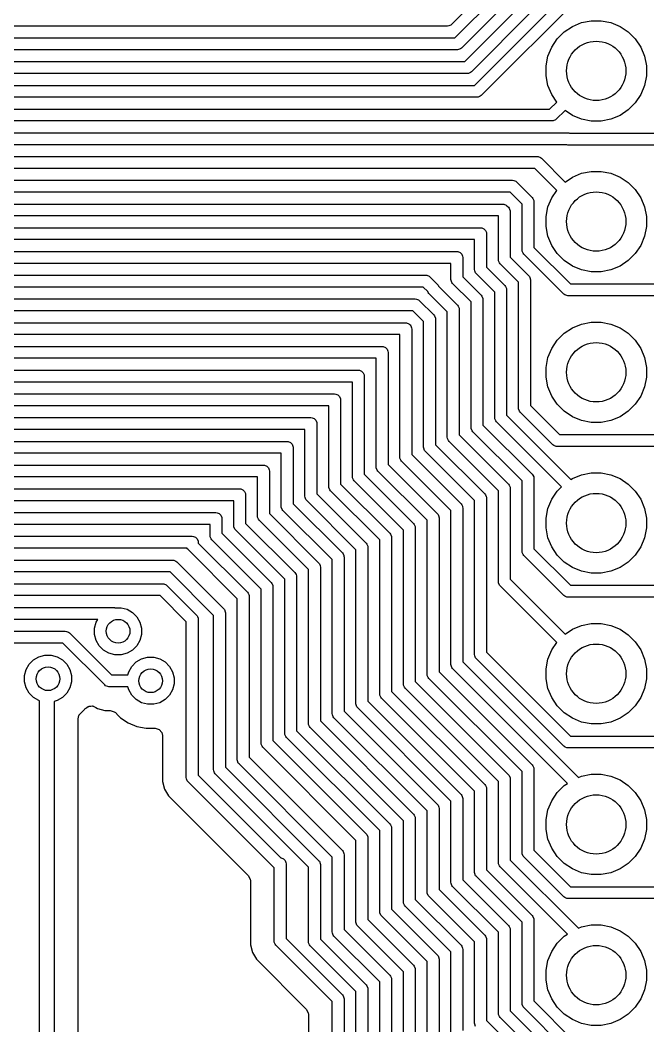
# Model space of a CAD drawing. Extents: x 0.71 to 7.56, y -5.16 to -0.79.
# Drawn here: x 4.252 to 4.669, y -4.026 to -3.358 of the extents above; entities that cross this region are included whole.
import ezdxf

# ---------------------------------------------------------------- set-up
doc = ezdxf.new("R2010")
doc.units = 0
doc.header["$MEASUREMENT"] = 0
doc.layers.add('BLACK', color=7, linetype='CONTINUOUS')

msp = doc.modelspace()

# ---------------------------------------------------------------- linework, layer by layer
at = {"layer": 'BLACK', "linetype": 'CONTINUOUS'}
for p, q in [((4.55351, -3.40156), (4.61926, -3.3358)), ((4.56026, -3.33912), (4.53835, -3.36103)), ((4.54046, -3.37006), (4.56929, -3.34123)), ((4.62368, -3.34252), (4.55792, -3.40828)), ((4.57601, -3.34564), (4.54488, -3.37678)), ((4.54698, -3.38581), (4.58504, -3.34775)), ((4.59176, -3.35217), (4.5514, -3.39253)), ((4.53557, -3.36219), (3.97598, -3.36219)), ((4.53634, -3.36211), (4.53557, -3.36219)), ((4.53776, -3.36152), (4.53634, -3.36211)), ((4.53835, -3.36103), (4.53776, -3.36152)), ((4.61302, -3.36608), (4.61848, -3.36244)), ((4.61848, -3.36244), (4.62454, -3.35993)), ((4.62454, -3.35993), (4.63097, -3.35865)), ((4.63097, -3.35865), (4.63753, -3.35865)), ((4.63753, -3.35865), (4.64397, -3.35993)), ((4.64397, -3.35993), (4.65003, -3.36244)), ((4.65003, -3.36244), (4.65548, -3.36608)), ((4.60838, -3.37072), (4.61302, -3.36608)), ((4.65548, -3.36608), (4.66012, -3.37072)), ((3.96831, -3.37006), (4.54046, -3.37006)), ((4.60223, -3.38224), (4.60474, -3.37618)), ((4.60474, -3.37618), (4.60838, -3.37072)), ((4.66012, -3.37072), (4.66377, -3.37618)), ((4.66377, -3.37618), (4.66628, -3.38224)), ((4.54209, -3.37793), (3.96668, -3.37793)), ((4.54286, -3.37786), (4.54209, -3.37793)), ((4.54428, -3.37727), (4.54286, -3.37786)), ((4.54488, -3.37678), (4.54428, -3.37727)), ((4.60095, -3.38867), (4.60223, -3.38224)), ((4.66628, -3.38224), (4.66756, -3.38867)), ((3.96179, -3.38581), (4.54698, -3.38581)), ((4.60095, -3.39523), (4.60095, -3.38867)), ((4.66756, -3.38867), (4.66756, -3.39523)), ((4.54861, -3.39368), (3.96016, -3.39368)), ((4.54938, -3.39361), (4.54861, -3.39368)), ((4.5508, -3.39302), (4.54938, -3.39361)), ((4.5514, -3.39253), (4.5508, -3.39302)), ((4.60223, -3.40167), (4.60095, -3.39523)), ((4.66756, -3.39523), (4.66628, -3.40167)), ((3.95526, -3.40156), (4.55351, -3.40156)), ((4.60474, -3.40773), (4.60223, -3.40167)), ((4.66628, -3.40167), (4.66377, -3.40773)), ((4.55514, -3.40943), (3.95363, -3.40943)), ((4.55591, -3.40935), (4.55514, -3.40943)), ((4.55733, -3.40877), (4.55591, -3.40935)), ((4.55792, -3.40828), (4.55733, -3.40877)), ((4.60801, -3.41263), (4.60474, -3.40773)), ((4.66377, -3.40773), (4.66012, -3.41318)), ((4.60333, -3.4173), (4.60801, -3.41263)), ((4.66012, -3.41318), (4.65548, -3.41782)), ((3.94874, -3.4173), (4.60333, -3.4173)), ((4.61358, -3.41819), (4.60775, -3.42402)), ((4.61848, -3.42147), (4.61358, -3.41819)), ((4.62454, -3.42398), (4.61848, -3.42147)), ((4.65003, -3.42147), (4.64397, -3.42398)), ((4.65548, -3.41782), (4.65003, -3.42147)), ((4.60496, -3.42518), (3.94711, -3.42518)), ((4.60573, -3.4251), (4.60496, -3.42518)), ((4.60715, -3.42451), (4.60573, -3.4251)), ((4.60775, -3.42402), (4.60715, -3.42451)), ((4.63097, -3.42526), (4.62454, -3.42398)), ((4.63753, -3.42526), (4.63097, -3.42526)), ((4.64397, -3.42398), (4.63753, -3.42526)), ((3.94222, -3.43305), (4.61526, -3.43305)), ((4.61526, -3.43305), (4.61603, -3.43313)), ((4.61603, -3.43313), (4.61642, -3.43329)), ((4.61642, -3.43329), (4.68735, -3.43329)), ((4.61433, -3.44093), (3.94059, -3.44093)), ((4.61473, -3.44109), (4.61433, -3.44093)), ((4.6155, -3.44117), (4.61473, -3.44109)), ((4.68898, -3.44117), (4.6155, -3.44117)), ((3.93569, -3.4488), (4.59504, -3.4488)), ((4.59504, -3.4488), (4.5958, -3.44887)), ((4.5958, -3.44887), (4.59722, -3.44946)), ((4.59722, -3.44946), (4.59782, -3.44995)), ((4.59782, -3.44995), (4.61358, -3.46571)), ((4.5934, -3.45667), (3.93406, -3.45667)), ((4.60801, -3.47128), (4.5934, -3.45667)), ((4.61358, -3.46571), (4.61848, -3.46244)), ((4.61848, -3.46244), (4.62454, -3.45993)), ((4.62454, -3.45993), (4.63097, -3.45865)), ((4.63097, -3.45865), (4.63753, -3.45865)), ((4.63753, -3.45865), (4.64397, -3.45993)), ((4.64397, -3.45993), (4.65003, -3.46244)), ((4.65003, -3.46244), (4.65548, -3.46608)), ((3.90787, -3.46455), (4.57872, -3.46455)), ((4.57872, -3.46455), (4.57949, -3.46462)), ((4.57949, -3.46462), (4.58091, -3.46521)), ((4.58091, -3.46521), (4.5815, -3.4657)), ((4.5815, -3.4657), (4.59176, -3.47596)), ((4.65548, -3.46608), (4.66012, -3.47072)), ((4.57709, -3.47242), (3.9062, -3.47242)), ((4.58504, -3.48037), (4.57709, -3.47242)), ((4.59176, -3.47596), (4.59225, -3.47655)), ((4.59225, -3.47655), (4.59266, -3.47753)), ((4.60223, -3.48224), (4.60474, -3.47618)), ((4.60474, -3.47618), (4.60801, -3.47128)), ((4.66012, -3.47072), (4.66377, -3.47618)), ((4.66377, -3.47618), (4.66628, -3.48224)), ((3.76539, -3.4803), (4.5722, -3.4803)), ((4.5722, -3.4803), (4.57297, -3.48037)), ((4.57297, -3.48037), (4.57438, -3.48096)), ((4.57438, -3.48096), (4.57498, -3.48145)), ((4.57498, -3.48145), (4.57601, -3.48248)), ((4.57601, -3.48248), (4.5765, -3.48308)), ((4.5765, -3.48308), (4.57702, -3.48433)), ((4.58504, -3.51071), (4.58504, -3.48037)), ((4.59266, -3.47753), (4.59284, -3.47797)), ((4.59284, -3.47797), (4.59291, -3.47874)), ((4.59291, -3.47874), (4.59291, -3.50908)), ((4.60095, -3.48867), (4.60223, -3.48224)), ((4.66628, -3.48224), (4.66756, -3.48867)), ((4.56929, -3.48817), (3.76376, -3.48817)), ((4.56929, -3.51723), (4.56929, -3.48817)), ((4.57702, -3.48433), (4.57709, -3.4845)), ((4.57709, -3.4845), (4.57717, -3.48526)), ((4.57717, -3.48526), (4.57717, -3.5156)), ((4.60095, -3.49523), (4.60095, -3.48867)), ((4.66756, -3.48867), (4.66756, -3.49523)), ((3.74214, -3.49604), (4.55748, -3.49604)), ((4.55748, -3.49604), (4.55825, -3.49612)), ((4.55825, -3.49612), (4.55967, -3.49671)), ((4.55967, -3.49671), (4.56075, -3.49779)), ((4.60223, -3.50167), (4.60095, -3.49523)), ((4.66756, -3.49523), (4.66628, -3.50167)), ((4.56075, -3.49779), (4.56134, -3.49921)), ((4.56134, -3.49921), (4.56142, -3.49998)), ((4.56142, -3.49998), (4.56142, -3.52212)), ((4.60474, -3.50773), (4.60223, -3.50167)), ((4.66628, -3.50167), (4.66377, -3.50773)), ((4.55354, -3.50392), (3.74051, -3.50392)), ((4.55354, -3.52375), (4.55354, -3.50392)), ((4.59291, -3.50908), (4.61713, -3.53329)), ((4.60838, -3.51318), (4.60474, -3.50773)), ((4.66377, -3.50773), (4.66012, -3.51318)), ((3.80313, -3.51179), (4.54173, -3.51179)), ((4.54173, -3.51179), (4.5425, -3.51187)), ((4.5425, -3.51187), (4.54392, -3.51245)), ((4.54392, -3.51245), (4.54501, -3.51354)), ((4.54501, -3.51354), (4.54559, -3.51496)), ((4.54559, -3.51496), (4.54567, -3.51573)), ((4.54567, -3.51573), (4.54567, -3.52864)), ((4.57717, -3.5156), (4.5894, -3.52783)), ((4.58512, -3.51147), (4.58504, -3.51071)), ((4.5857, -3.51289), (4.58512, -3.51147)), ((4.58619, -3.51349), (4.5857, -3.51289)), ((4.61271, -3.54001), (4.58619, -3.51349)), ((4.61302, -3.51782), (4.60838, -3.51318)), ((4.66012, -3.51318), (4.65548, -3.51782)), ((4.5378, -3.51967), (3.80483, -3.51967)), ((4.5378, -3.53028), (4.5378, -3.51967)), ((4.56142, -3.52212), (4.57365, -3.53435)), ((4.56937, -3.518), (4.56929, -3.51723)), ((4.56995, -3.51942), (4.56937, -3.518)), ((4.57044, -3.52001), (4.56995, -3.51942)), ((4.58268, -3.53225), (4.57044, -3.52001)), ((4.61848, -3.52147), (4.61302, -3.51782)), ((4.62454, -3.52398), (4.61848, -3.52147)), ((4.65003, -3.52147), (4.64397, -3.52398)), ((4.65548, -3.51782), (4.65003, -3.52147)), ((3.82636, -3.52754), (4.52113, -3.52754)), ((4.52113, -3.52754), (4.5219, -3.52761)), ((4.5219, -3.52761), (4.52332, -3.5282)), ((4.52332, -3.5282), (4.52392, -3.52869)), ((4.52392, -3.52869), (4.52877, -3.53354)), ((4.54567, -3.52864), (4.5579, -3.54088)), ((4.55362, -3.52452), (4.55354, -3.52375)), ((4.55421, -3.52594), (4.55362, -3.52452)), ((4.5547, -3.52654), (4.55421, -3.52594)), ((4.56693, -3.53877), (4.5547, -3.52654)), ((4.5894, -3.52783), (4.58989, -3.52843)), ((4.58989, -3.52843), (4.59042, -3.52971)), ((4.59042, -3.52971), (4.59048, -3.52985)), ((4.59048, -3.52985), (4.59055, -3.53062)), ((4.63097, -3.52526), (4.62454, -3.52398)), ((4.63753, -3.52526), (4.63097, -3.52526)), ((4.64397, -3.52398), (4.63753, -3.52526)), ((4.5195, -3.53541), (3.82799, -3.53541)), ((4.52245, -3.53837), (4.5195, -3.53541)), ((4.52877, -3.53354), (4.52926, -3.53414)), ((4.52926, -3.53414), (4.52926, -3.53414)), ((4.52926, -3.53414), (4.52951, -3.53476)), ((4.52951, -3.53476), (4.54215, -3.5474)), ((4.53787, -3.53104), (4.5378, -3.53028)), ((4.53846, -3.53246), (4.53787, -3.53104)), ((4.53895, -3.53306), (4.53846, -3.53246)), ((4.55118, -3.54529), (4.53895, -3.53306)), ((4.57365, -3.53435), (4.57414, -3.53495)), ((4.57414, -3.53495), (4.57471, -3.53633)), ((4.57471, -3.53633), (4.57473, -3.53637)), ((4.57473, -3.53637), (4.5748, -3.53714)), ((4.58268, -3.61552), (4.58268, -3.53225)), ((4.59055, -3.53062), (4.59055, -3.61389)), ((4.61713, -3.53329), (4.68735, -3.53329)), ((3.87797, -3.54329), (4.51414, -3.54329)), ((4.51414, -3.54329), (4.51491, -3.54336)), ((4.51491, -3.54336), (4.51633, -3.54395)), ((4.52271, -3.53899), (4.52245, -3.53837)), ((4.5232, -3.53958), (4.52271, -3.53899)), ((4.53543, -3.55182), (4.5232, -3.53958)), ((4.5579, -3.54088), (4.55839, -3.54147)), ((4.55839, -3.54147), (4.55898, -3.54289)), ((4.55898, -3.54289), (4.55906, -3.54366)), ((4.56693, -3.62205), (4.56693, -3.53877)), ((4.5748, -3.53714), (4.5748, -3.62042)), ((4.61331, -3.5405), (4.61271, -3.54001)), ((4.61473, -3.54109), (4.61331, -3.5405)), ((4.6155, -3.54117), (4.61473, -3.54109)), ((4.68898, -3.54117), (4.6155, -3.54117)), ((4.51633, -3.54395), (4.51692, -3.54444)), ((4.51692, -3.54444), (4.52641, -3.55392)), ((4.54215, -3.5474), (4.54264, -3.548)), ((4.54264, -3.548), (4.54305, -3.54898)), ((4.54305, -3.54898), (4.54323, -3.54942)), ((4.54323, -3.54942), (4.54331, -3.55018)), ((4.55118, -3.62857), (4.55118, -3.54529)), ((4.55906, -3.54366), (4.55906, -3.62694)), ((4.51251, -3.55116), (3.8796, -3.55116)), ((4.51969, -3.55834), (4.51251, -3.55116)), ((4.52641, -3.55392), (4.5269, -3.55452)), ((4.5269, -3.55452), (4.52748, -3.55594)), ((4.52748, -3.55594), (4.52756, -3.55671)), ((4.52756, -3.55671), (4.52756, -3.63999)), ((4.53543, -3.63509), (4.53543, -3.55182)), ((4.54331, -3.55018), (4.54331, -3.63346)), ((3.89766, -3.55904), (4.50762, -3.55904)), ((4.50762, -3.55904), (4.50838, -3.55911)), ((4.50838, -3.55911), (4.5098, -3.5597)), ((4.5098, -3.5597), (4.5104, -3.56019)), ((4.5104, -3.56019), (4.51066, -3.56045)), ((4.51066, -3.56045), (4.51115, -3.56104)), ((4.51115, -3.56104), (4.51174, -3.56246)), ((4.51174, -3.56246), (4.51181, -3.56323)), ((4.51181, -3.56323), (4.51181, -3.64651)), ((4.51969, -3.64162), (4.51969, -3.55834)), ((4.61302, -3.56608), (4.61848, -3.56244)), ((4.61848, -3.56244), (4.62454, -3.55993)), ((4.62454, -3.55993), (4.63097, -3.55865)), ((4.63097, -3.55865), (4.63753, -3.55865)), ((4.63753, -3.55865), (4.64397, -3.55993)), ((4.64397, -3.55993), (4.65003, -3.56244)), ((4.65003, -3.56244), (4.65548, -3.56608)), ((4.50394, -3.56691), (3.89929, -3.56691)), ((4.50394, -3.64814), (4.50394, -3.56691)), ((4.60838, -3.57072), (4.61302, -3.56608)), ((4.65548, -3.56608), (4.66012, -3.57072)), ((3.95941, -3.57478), (4.49213, -3.57478)), ((4.49213, -3.57478), (4.49289, -3.57486)), ((4.49289, -3.57486), (4.49431, -3.57545)), ((4.49431, -3.57545), (4.4954, -3.57653)), ((4.4954, -3.57653), (4.49599, -3.57795)), ((4.60223, -3.58224), (4.60474, -3.57618)), ((4.60474, -3.57618), (4.60838, -3.57072)), ((4.66012, -3.57072), (4.66377, -3.57618)), ((4.66377, -3.57618), (4.66628, -3.58224)), ((4.48819, -3.58266), (3.96105, -3.58266)), ((4.48819, -3.65466), (4.48819, -3.58266)), ((4.49599, -3.57795), (4.49606, -3.57872)), ((4.49606, -3.57872), (4.49606, -3.65303)), ((4.60095, -3.58867), (4.60223, -3.58224)), ((4.66628, -3.58224), (4.66756, -3.58867)), ((4.60095, -3.59523), (4.60095, -3.58867)), ((4.66756, -3.58867), (4.66756, -3.59523)), ((3.96594, -3.59053), (4.47638, -3.59053)), ((4.47638, -3.59053), (4.47715, -3.59061)), ((4.47715, -3.59061), (4.47857, -3.59119)), ((4.47857, -3.59119), (4.47965, -3.59228)), ((4.47965, -3.59228), (4.48024, -3.5937)), ((4.48024, -3.5937), (4.48031, -3.59447)), ((4.48031, -3.59447), (4.48031, -3.65955)), ((4.60223, -3.60167), (4.60095, -3.59523)), ((4.66756, -3.59523), (4.66628, -3.60167)), ((4.47244, -3.59841), (3.96757, -3.59841)), ((4.47244, -3.66119), (4.47244, -3.59841)), ((4.60474, -3.60773), (4.60223, -3.60167)), ((4.66628, -3.60167), (4.66377, -3.60773)), ((3.97246, -3.60628), (4.46063, -3.60628)), ((4.46063, -3.60628), (4.4614, -3.60636)), ((4.4614, -3.60636), (4.46282, -3.60694)), ((4.46282, -3.60694), (4.4639, -3.60803)), ((4.4639, -3.60803), (4.46449, -3.60945)), ((4.46449, -3.60945), (4.46457, -3.61022)), ((4.60838, -3.61318), (4.60474, -3.60773)), ((4.66377, -3.60773), (4.66012, -3.61318)), ((4.45669, -3.61415), (3.97409, -3.61415)), ((4.45669, -3.66771), (4.45669, -3.61415)), ((4.46457, -3.61022), (4.46457, -3.66608)), ((4.58275, -3.61629), (4.58268, -3.61552)), ((4.58334, -3.61771), (4.58275, -3.61629)), ((4.59055, -3.61389), (4.60995, -3.63329)), ((4.61302, -3.61782), (4.60838, -3.61318)), ((4.66012, -3.61318), (4.65548, -3.61782)), ((3.97898, -3.62203), (4.44488, -3.62203)), ((4.44488, -3.62203), (4.44565, -3.6221)), ((4.44565, -3.6221), (4.44707, -3.62269)), ((4.44707, -3.62269), (4.44816, -3.62378)), ((4.567, -3.62282), (4.56693, -3.62205)), ((4.56759, -3.62423), (4.567, -3.62282)), ((4.5748, -3.62042), (4.61749, -3.6631)), ((4.58383, -3.61831), (4.58334, -3.61771)), ((4.60553, -3.64001), (4.58383, -3.61831)), ((4.61848, -3.62147), (4.61302, -3.61782)), ((4.62454, -3.62398), (4.61848, -3.62147)), ((4.65003, -3.62147), (4.64397, -3.62398)), ((4.65548, -3.61782), (4.65003, -3.62147)), ((4.44094, -3.6299), (3.98061, -3.6299)), ((4.44094, -3.67423), (4.44094, -3.6299)), ((4.44816, -3.62378), (4.44874, -3.6252)), ((4.44874, -3.6252), (4.44882, -3.62596)), ((4.44882, -3.62596), (4.44882, -3.6726)), ((4.55126, -3.62934), (4.55118, -3.62857)), ((4.55184, -3.63076), (4.55126, -3.62934)), ((4.55906, -3.62694), (4.59176, -3.65964)), ((4.56808, -3.62483), (4.56759, -3.62423)), ((4.61118, -3.66793), (4.56808, -3.62483)), ((4.63097, -3.62526), (4.62454, -3.62398)), ((4.63753, -3.62526), (4.63097, -3.62526)), ((4.64397, -3.62398), (4.63753, -3.62526)), ((4.53551, -3.63586), (4.53543, -3.63509)), ((4.5361, -3.63728), (4.53551, -3.63586)), ((4.54331, -3.63346), (4.57601, -3.66617)), ((4.55233, -3.63135), (4.55184, -3.63076)), ((4.58504, -3.66406), (4.55233, -3.63135)), ((4.60995, -3.63329), (4.68735, -3.63329)), ((3.98551, -3.63778), (4.42913, -3.63778)), ((4.42913, -3.63778), (4.4299, -3.63785)), ((4.4299, -3.63785), (4.43132, -3.63844)), ((4.43132, -3.63844), (4.43241, -3.63953)), ((4.43241, -3.63953), (4.433, -3.64094)), ((4.433, -3.64094), (4.43307, -3.64171)), ((4.43307, -3.64171), (4.43307, -3.67912)), ((4.51976, -3.64238), (4.51969, -3.64162)), ((4.52035, -3.6438), (4.51976, -3.64238)), ((4.52756, -3.63999), (4.56026, -3.67269)), ((4.53659, -3.63788), (4.5361, -3.63728)), ((4.56929, -3.67058), (4.53659, -3.63788)), ((4.60613, -3.6405), (4.60553, -3.64001)), ((4.60755, -3.64109), (4.60613, -3.6405)), ((4.60832, -3.64117), (4.60755, -3.64109)), ((4.68898, -3.64117), (4.60832, -3.64117)), ((4.4252, -3.64565), (3.98714, -3.64565)), ((4.4252, -3.68075), (4.4252, -3.64565)), ((4.50401, -3.64891), (4.50394, -3.64814)), ((4.5046, -3.65033), (4.50401, -3.64891)), ((4.51181, -3.64651), (4.54452, -3.67921)), ((4.52084, -3.6444), (4.52035, -3.6438)), ((4.55354, -3.67711), (4.52084, -3.6444)), ((3.99203, -3.65352), (4.41339, -3.65352)), ((4.41339, -3.65352), (4.41415, -3.6536)), ((4.41415, -3.6536), (4.41557, -3.65419)), ((4.41557, -3.65419), (4.41666, -3.65527)), ((4.41666, -3.65527), (4.41725, -3.65669)), ((4.41725, -3.65669), (4.41732, -3.65746)), ((4.48826, -3.65543), (4.48819, -3.65466)), ((4.48885, -3.65685), (4.48826, -3.65543)), ((4.48934, -3.65745), (4.48885, -3.65685)), ((4.49606, -3.65303), (4.52877, -3.68574)), ((4.50509, -3.65092), (4.5046, -3.65033)), ((4.5378, -3.68363), (4.50509, -3.65092)), ((4.40945, -3.6614), (3.99366, -3.6614)), ((4.40945, -3.68728), (4.40945, -3.6614)), ((4.41732, -3.65746), (4.41732, -3.68565)), ((4.47252, -3.66195), (4.47244, -3.66119)), ((4.4731, -3.66337), (4.47252, -3.66195)), ((4.47359, -3.66397), (4.4731, -3.66337)), ((4.48031, -3.65955), (4.51302, -3.69226)), ((4.52205, -3.69015), (4.48934, -3.65745)), ((4.59176, -3.65964), (4.59225, -3.66024)), ((4.59225, -3.66024), (4.59273, -3.6614)), ((4.59273, -3.6614), (4.59284, -3.66166)), ((4.59284, -3.66166), (4.59291, -3.66243)), ((4.59291, -3.66243), (4.59291, -3.70908)), ((4.61749, -3.6631), (4.61848, -3.66244)), ((4.61848, -3.66244), (4.62454, -3.65993)), ((4.62454, -3.65993), (4.63097, -3.65865)), ((4.63097, -3.65865), (4.63753, -3.65865)), ((4.63753, -3.65865), (4.64397, -3.65993)), ((4.64397, -3.65993), (4.65003, -3.66244)), ((4.65003, -3.66244), (4.65548, -3.66608)), ((3.99855, -3.66927), (4.39764, -3.66927)), ((4.39764, -3.66927), (4.39841, -3.66935)), ((4.39841, -3.66935), (4.39983, -3.66994)), ((4.39983, -3.66994), (4.40091, -3.67102)), ((4.45677, -3.66848), (4.45669, -3.66771)), ((4.45736, -3.6699), (4.45677, -3.66848)), ((4.45785, -3.67049), (4.45736, -3.6699)), ((4.46457, -3.66608), (4.49727, -3.69878)), ((4.5063, -3.69667), (4.47359, -3.66397)), ((4.57601, -3.66617), (4.5765, -3.66676)), ((4.5765, -3.66676), (4.57689, -3.66771)), ((4.57689, -3.66771), (4.57709, -3.66818)), ((4.57709, -3.66818), (4.57717, -3.66895)), ((4.57717, -3.66895), (4.57717, -3.7293)), ((4.58504, -3.71071), (4.58504, -3.66406)), ((4.60838, -3.67072), (4.61118, -3.66793)), ((4.65548, -3.66608), (4.66012, -3.67072)), ((4.40091, -3.67102), (4.4015, -3.67244)), ((4.4015, -3.67244), (4.40157, -3.67321)), ((4.40157, -3.67321), (4.40157, -3.69217)), ((4.44102, -3.675), (4.44094, -3.67423)), ((4.44161, -3.67642), (4.44102, -3.675)), ((4.4421, -3.67702), (4.44161, -3.67642)), ((4.44882, -3.6726), (4.48152, -3.70531)), ((4.49055, -3.7032), (4.45785, -3.67049)), ((4.56026, -3.67269), (4.56075, -3.67329)), ((4.56075, -3.67329), (4.56117, -3.6743)), ((4.56117, -3.6743), (4.56134, -3.67471)), ((4.56134, -3.67471), (4.56142, -3.67547)), ((4.56142, -3.67547), (4.56142, -3.77758)), ((4.56929, -3.73093), (4.56929, -3.67058)), ((4.60223, -3.68224), (4.60474, -3.67618)), ((4.60474, -3.67618), (4.60838, -3.67072)), ((4.66012, -3.67072), (4.66377, -3.67618)), ((4.66377, -3.67618), (4.66628, -3.68224)), ((4.3937, -3.67715), (4.00018, -3.67715)), ((4.3937, -3.6938), (4.3937, -3.67715)), ((4.42527, -3.68152), (4.4252, -3.68075)), ((4.42586, -3.68294), (4.42527, -3.68152)), ((4.42635, -3.68354), (4.42586, -3.68294)), ((4.45906, -3.71624), (4.42635, -3.68354)), ((4.43307, -3.67912), (4.46578, -3.71183)), ((4.4748, -3.70972), (4.4421, -3.67702)), ((4.54452, -3.67921), (4.54501, -3.67981)), ((4.54501, -3.67981), (4.5454, -3.68075)), ((4.5454, -3.68075), (4.54559, -3.68123)), ((4.54559, -3.68123), (4.54567, -3.682)), ((4.54567, -3.682), (4.54567, -3.7841)), ((4.55354, -3.77921), (4.55354, -3.67711)), ((4.60095, -3.68867), (4.60223, -3.68224)), ((4.66628, -3.68224), (4.66756, -3.68867)), ((4.00593, -3.68502), (4.38189, -3.68502)), ((4.38189, -3.68502), (4.38266, -3.6851)), ((4.38266, -3.6851), (4.38408, -3.68568)), ((4.38408, -3.68568), (4.38516, -3.68677)), ((4.38516, -3.68677), (4.38575, -3.68819)), ((4.38575, -3.68819), (4.38583, -3.68896)), ((4.38583, -3.68896), (4.38583, -3.69869)), ((4.40952, -3.68805), (4.40945, -3.68728)), ((4.41011, -3.68947), (4.40952, -3.68805)), ((4.4106, -3.69006), (4.41011, -3.68947)), ((4.44331, -3.72277), (4.4106, -3.69006)), ((4.41732, -3.68565), (4.45003, -3.71835)), ((4.52205, -3.79226), (4.52205, -3.69015)), ((4.52877, -3.68574), (4.52926, -3.68633)), ((4.52926, -3.68633), (4.52979, -3.68762)), ((4.52979, -3.68762), (4.52985, -3.68775)), ((4.52985, -3.68775), (4.52992, -3.68852)), ((4.52992, -3.68852), (4.52992, -3.79063)), ((4.5378, -3.78573), (4.5378, -3.68363)), ((4.60095, -3.69523), (4.60095, -3.68867)), ((4.66756, -3.68867), (4.66756, -3.69523)), ((4.37795, -3.69289), (4.00756, -3.69289)), ((4.37795, -3.70032), (4.37795, -3.69289)), ((4.39378, -3.69457), (4.3937, -3.6938)), ((4.39436, -3.69599), (4.39378, -3.69457)), ((4.39485, -3.69658), (4.39436, -3.69599)), ((4.42756, -3.72929), (4.39485, -3.69658)), ((4.40157, -3.69217), (4.43428, -3.72488)), ((4.5063, -3.79878), (4.5063, -3.69667)), ((4.51302, -3.69226), (4.51351, -3.69286)), ((4.51351, -3.69286), (4.51368, -3.69327)), ((4.51368, -3.69327), (4.5141, -3.69428)), ((4.5141, -3.69428), (4.51417, -3.69504)), ((4.51417, -3.69504), (4.51417, -3.79715)), ((4.60223, -3.70167), (4.60095, -3.69523)), ((4.66756, -3.69523), (4.66628, -3.70167)), ((4.01245, -3.70077), (4.36614, -3.70077)), ((4.36614, -3.70077), (4.36691, -3.70084)), ((4.36691, -3.70084), (4.36833, -3.70143)), ((4.36833, -3.70143), (4.36942, -3.70252)), ((4.36942, -3.70252), (4.37, -3.70394)), ((4.37803, -3.70109), (4.37795, -3.70032)), ((4.37862, -3.70251), (4.37803, -3.70109)), ((4.37911, -3.70311), (4.37862, -3.70251)), ((4.41181, -3.73581), (4.37911, -3.70311)), ((4.38583, -3.69869), (4.41853, -3.7314)), ((4.49055, -3.8053), (4.49055, -3.7032)), ((4.49727, -3.69878), (4.49776, -3.69938)), ((4.49776, -3.69938), (4.49776, -3.69938)), ((4.49776, -3.69938), (4.49835, -3.7008)), ((4.49835, -3.7008), (4.49843, -3.70157)), ((4.49843, -3.70157), (4.49843, -3.80367)), ((4.60474, -3.70773), (4.60223, -3.70167)), ((4.66628, -3.70167), (4.66377, -3.70773)), ((4.36271, -3.70864), (4.01408, -3.70864)), ((4.36287, -3.70903), (4.36271, -3.70864)), ((4.36336, -3.70963), (4.36287, -3.70903)), ((4.39606, -3.74234), (4.36336, -3.70963)), ((4.37, -3.70394), (4.37008, -3.7047)), ((4.37008, -3.7047), (4.37008, -3.70522)), ((4.37008, -3.70522), (4.40278, -3.73792)), ((4.4748, -3.81183), (4.4748, -3.70972)), ((4.48152, -3.70531), (4.48201, -3.7059)), ((4.48201, -3.7059), (4.4826, -3.70732)), ((4.4826, -3.70732), (4.48268, -3.70809)), ((4.48268, -3.70809), (4.48268, -3.81019)), ((4.59291, -3.70908), (4.61713, -3.73329)), ((4.60838, -3.71318), (4.60474, -3.70773)), ((4.66377, -3.70773), (4.66012, -3.71318)), ((4.01897, -3.71652), (4.35308, -3.71652)), ((4.35308, -3.71652), (4.35384, -3.71659)), ((4.35384, -3.71659), (4.35526, -3.71718)), ((4.45906, -3.81835), (4.45906, -3.71624)), ((4.46578, -3.71183), (4.46627, -3.71243)), ((4.46627, -3.71243), (4.46671, -3.71349)), ((4.46671, -3.71349), (4.46685, -3.71385)), ((4.46685, -3.71385), (4.46693, -3.71461)), ((4.46693, -3.71461), (4.46693, -3.81672)), ((4.58512, -3.71147), (4.58504, -3.71071)), ((4.5857, -3.71289), (4.58512, -3.71147)), ((4.58619, -3.71349), (4.5857, -3.71289)), ((4.61271, -3.74001), (4.58619, -3.71349)), ((4.61302, -3.71782), (4.60838, -3.71318)), ((4.66012, -3.71318), (4.65548, -3.71782)), ((4.35526, -3.71718), (4.35586, -3.71767)), ((4.35586, -3.71767), (4.38704, -3.74884)), ((4.44331, -3.82487), (4.44331, -3.72277)), ((4.45003, -3.71835), (4.45052, -3.71895)), ((4.45052, -3.71895), (4.45099, -3.72008)), ((4.45099, -3.72008), (4.45111, -3.72037)), ((4.45111, -3.72037), (4.45118, -3.72114)), ((4.45118, -3.72114), (4.45118, -3.82324)), ((4.61848, -3.72147), (4.61302, -3.71782)), ((4.62454, -3.72398), (4.61848, -3.72147)), ((4.65003, -3.72147), (4.64397, -3.72398)), ((4.65548, -3.71782), (4.65003, -3.72147)), ((4.35145, -3.72439), (4.0206, -3.72439)), ((4.38031, -3.75326), (4.35145, -3.72439)), ((4.42756, -3.83139), (4.42756, -3.72929)), ((4.43428, -3.72488), (4.43477, -3.72547)), ((4.43477, -3.72547), (4.43506, -3.72616)), ((4.43506, -3.72616), (4.43536, -3.72689)), ((4.43536, -3.72689), (4.43543, -3.72766)), ((4.43543, -3.72766), (4.43543, -3.82976)), ((4.57717, -3.7293), (4.61358, -3.76571)), ((4.63097, -3.72526), (4.62454, -3.72398)), ((4.63753, -3.72526), (4.63097, -3.72526)), ((4.64397, -3.72398), (4.63753, -3.72526)), ((4.02549, -3.73226), (4.34655, -3.73226)), ((4.34655, -3.73226), (4.34732, -3.73234)), ((4.34732, -3.73234), (4.34874, -3.73293)), ((4.34874, -3.73293), (4.34934, -3.73342)), ((4.34934, -3.73342), (4.36893, -3.75301)), ((4.41181, -3.83792), (4.41181, -3.73581)), ((4.41853, -3.7314), (4.41902, -3.73199)), ((4.41902, -3.73199), (4.41917, -3.73236)), ((4.41917, -3.73236), (4.41961, -3.73341)), ((4.41961, -3.73341), (4.41969, -3.73418)), ((4.41969, -3.73418), (4.41969, -3.83629)), ((4.56937, -3.7317), (4.56929, -3.73093)), ((4.56995, -3.73312), (4.56937, -3.7317)), ((4.57044, -3.73371), (4.56995, -3.73312)), ((4.60801, -3.77128), (4.57044, -3.73371)), ((4.61713, -3.73329), (4.68735, -3.73329)), ((4.34492, -3.74014), (4.02713, -3.74014)), ((4.3622, -3.75742), (4.34492, -3.74014)), ((4.39606, -3.84904), (4.39606, -3.74234)), ((4.40278, -3.73792), (4.40327, -3.73852)), ((4.40327, -3.73852), (4.40365, -3.73942)), ((4.40365, -3.73942), (4.40386, -3.73994)), ((4.40386, -3.73994), (4.40394, -3.74071)), ((4.40394, -3.74071), (4.40394, -3.84741)), ((4.61331, -3.7405), (4.61271, -3.74001)), ((4.61473, -3.74109), (4.61331, -3.7405)), ((4.6155, -3.74117), (4.61473, -3.74109)), ((4.68898, -3.74117), (4.6155, -3.74117)), ((4.03202, -3.74801), (4.31378, -3.74801)), ((4.31378, -3.74801), (4.31455, -3.74809)), ((4.31455, -3.74809), (4.31476, -3.74818)), ((4.31476, -3.74818), (4.31487, -3.74815)), ((4.31487, -3.74815), (4.31898, -3.74815)), ((4.31898, -3.74815), (4.32296, -3.74921)), ((4.32296, -3.74921), (4.32652, -3.75127)), ((4.38704, -3.74884), (4.38753, -3.74944)), ((4.38753, -3.74944), (4.38811, -3.75086)), ((4.30345, -3.75589), (4.03365, -3.75589)), ((4.30238, -3.75773), (4.30345, -3.75589)), ((4.32652, -3.75127), (4.32942, -3.75417)), ((4.32942, -3.75417), (4.33148, -3.75773)), ((4.36893, -3.75301), (4.36942, -3.7536)), ((4.36942, -3.7536), (4.36959, -3.75402)), ((4.36959, -3.75402), (4.37, -3.75502)), ((4.37, -3.75502), (4.37008, -3.75579)), ((4.37008, -3.75579), (4.37008, -3.85922)), ((4.38031, -3.85557), (4.38031, -3.75326)), ((4.38811, -3.75086), (4.38819, -3.75163)), ((4.38819, -3.75163), (4.38819, -3.85394)), ((4.30132, -3.7617), (4.30238, -3.75773)), ((4.30132, -3.76582), (4.30132, -3.7617)), ((4.33148, -3.75773), (4.33254, -3.7617)), ((4.33254, -3.7617), (4.33254, -3.76582)), ((4.3622, -3.86085), (4.3622, -3.75742)), ((4.61358, -3.76571), (4.61848, -3.76244)), ((4.61848, -3.76244), (4.62454, -3.75993)), ((4.62454, -3.75993), (4.63097, -3.75865)), ((4.63097, -3.75865), (4.63753, -3.75865)), ((4.63753, -3.75865), (4.64397, -3.75993)), ((4.64397, -3.75993), (4.65003, -3.76244)), ((4.65003, -3.76244), (4.65548, -3.76608)), ((4.04173, -3.76376), (4.28189, -3.76376)), ((4.28189, -3.76376), (4.28266, -3.76384)), ((4.28266, -3.76384), (4.28408, -3.76442)), ((4.28408, -3.76442), (4.28468, -3.76491)), ((4.28468, -3.76491), (4.31247, -3.7927)), ((4.30238, -3.76979), (4.30132, -3.76582)), ((4.30444, -3.77335), (4.30238, -3.76979)), ((4.33148, -3.76979), (4.32942, -3.77335)), ((4.33254, -3.76582), (4.33148, -3.76979)), ((4.65548, -3.76608), (4.66012, -3.77072)), ((4.28026, -3.77163), (4.04336, -3.77163)), ((4.30805, -3.79942), (4.28026, -3.77163)), ((4.30734, -3.77625), (4.30444, -3.77335)), ((4.3109, -3.77831), (4.30734, -3.77625)), ((4.32652, -3.77625), (4.32296, -3.77831)), ((4.32942, -3.77335), (4.32652, -3.77625)), ((4.60223, -3.78224), (4.60474, -3.77618)), ((4.60474, -3.77618), (4.60801, -3.77128)), ((4.66012, -3.77072), (4.66377, -3.77618)), ((4.66377, -3.77618), (4.66628, -3.78224)), ((4.25797, -3.78567), (4.26087, -3.78276)), ((4.26087, -3.78276), (4.26443, -3.78071)), ((4.26443, -3.78071), (4.26841, -3.77964)), ((4.26841, -3.77964), (4.27252, -3.77964)), ((4.27252, -3.77964), (4.27649, -3.78071)), ((4.27649, -3.78071), (4.28005, -3.78276)), ((4.28005, -3.78276), (4.28296, -3.78567)), ((4.31487, -3.77937), (4.3109, -3.77831)), ((4.31898, -3.77937), (4.31487, -3.77937)), ((4.32296, -3.77831), (4.31898, -3.77937)), ((4.329, -3.78415), (4.33256, -3.78209)), ((4.33256, -3.78209), (4.33653, -3.78103)), ((4.33653, -3.78103), (4.34064, -3.78103)), ((4.34064, -3.78103), (4.34461, -3.78209)), ((4.34461, -3.78209), (4.34817, -3.78415)), ((4.55362, -3.77998), (4.55354, -3.77921)), ((4.55421, -3.7814), (4.55362, -3.77998)), ((4.5547, -3.78199), (4.55421, -3.7814)), ((4.61271, -3.84001), (4.5547, -3.78199)), ((4.56142, -3.77758), (4.61713, -3.83329)), ((4.60095, -3.78867), (4.60223, -3.78224)), ((4.66628, -3.78224), (4.66756, -3.78867)), ((4.25485, -3.7932), (4.25591, -3.78923)), ((4.25591, -3.78923), (4.25797, -3.78567)), ((4.28296, -3.78567), (4.28501, -3.78923)), ((4.28501, -3.78923), (4.28607, -3.7932)), ((4.32403, -3.79061), (4.32609, -3.78705)), ((4.32609, -3.78705), (4.329, -3.78415)), ((4.34817, -3.78415), (4.35108, -3.78705)), ((4.35108, -3.78705), (4.35313, -3.79061)), ((4.53787, -3.7865), (4.5378, -3.78573)), ((4.53846, -3.78792), (4.53787, -3.7865)), ((4.53895, -3.78852), (4.53846, -3.78792)), ((4.61512, -3.86469), (4.53895, -3.78852)), ((4.54567, -3.7841), (4.62239, -3.86082)), ((4.60095, -3.79523), (4.60095, -3.78867)), ((4.66756, -3.78867), (4.66756, -3.79523)), ((4.25485, -3.79731), (4.25485, -3.7932)), ((4.28607, -3.7932), (4.28607, -3.79731)), ((4.31247, -3.7927), (4.32347, -3.7927)), ((4.32347, -3.7927), (4.32403, -3.79061)), ((4.35313, -3.79061), (4.3542, -3.79458)), ((4.3542, -3.79458), (4.3542, -3.7987)), ((4.52212, -3.79302), (4.52205, -3.79226)), ((4.52271, -3.79444), (4.52212, -3.79302)), ((4.5232, -3.79504), (4.52271, -3.79444)), ((4.58504, -3.85688), (4.5232, -3.79504)), ((4.52992, -3.79063), (4.59176, -3.85246)), ((4.60223, -3.80167), (4.60095, -3.79523)), ((4.66756, -3.79523), (4.66628, -3.80167)), ((4.25591, -3.80128), (4.25485, -3.79731)), ((4.25797, -3.80484), (4.25591, -3.80128)), ((4.28501, -3.80128), (4.28296, -3.80484)), ((4.28607, -3.79731), (4.28501, -3.80128)), ((4.30865, -3.79991), (4.30805, -3.79942)), ((4.31007, -3.8005), (4.30865, -3.79991)), ((4.31084, -3.80058), (4.31007, -3.8005)), ((4.32347, -3.80058), (4.31084, -3.80058)), ((4.32403, -3.80267), (4.32347, -3.80058)), ((4.32609, -3.80623), (4.32403, -3.80267)), ((4.35313, -3.80267), (4.35108, -3.80623)), ((4.3542, -3.7987), (4.35313, -3.80267)), ((4.49843, -3.80367), (4.56026, -3.86551)), ((4.50637, -3.79955), (4.5063, -3.79878)), ((4.50696, -3.80097), (4.50637, -3.79955)), ((4.50745, -3.80156), (4.50696, -3.80097)), ((4.56929, -3.8634), (4.50745, -3.80156)), ((4.51417, -3.79715), (4.57601, -3.85899)), ((4.60474, -3.80773), (4.60223, -3.80167)), ((4.66628, -3.80167), (4.66377, -3.80773)), ((4.26087, -3.80775), (4.25797, -3.80484)), ((4.26443, -3.80981), (4.26087, -3.80775)), ((4.26476, -3.80989), (4.26443, -3.80981)), ((4.26476, -4.47933), (4.26476, -3.80989)), ((4.27649, -3.80981), (4.27461, -3.81031)), ((4.27461, -3.81031), (4.27461, -4.48221)), ((4.28005, -3.80775), (4.27649, -3.80981)), ((4.28296, -3.80484), (4.28005, -3.80775)), ((4.329, -3.80913), (4.32609, -3.80623)), ((4.33256, -3.81119), (4.329, -3.80913)), ((4.34817, -3.80913), (4.34461, -3.81119)), ((4.35108, -3.80623), (4.34817, -3.80913)), ((4.48268, -3.81019), (4.54452, -3.87203)), ((4.49063, -3.80607), (4.49055, -3.8053)), ((4.49121, -3.80749), (4.49063, -3.80607)), ((4.4917, -3.80809), (4.49121, -3.80749)), ((4.55354, -3.86993), (4.4917, -3.80809)), ((4.60838, -3.81318), (4.60474, -3.80773)), ((4.66377, -3.80773), (4.66012, -3.81318)), ((4.29178, -3.81851), (4.29494, -3.81535)), ((4.29494, -3.81535), (4.29512, -3.81507)), ((4.29512, -3.81507), (4.29544, -3.81475)), ((4.29544, -3.81475), (4.29626, -3.81429)), ((4.29626, -3.81429), (4.29698, -3.81368)), ((4.29698, -3.81368), (4.29744, -3.81363)), ((4.29744, -3.81363), (4.29783, -3.8134)), ((4.29783, -3.8134), (4.29878, -3.81346)), ((4.29878, -3.81346), (4.29971, -3.81334)), ((4.29971, -3.81334), (4.30029, -3.81355)), ((4.30029, -3.81355), (4.30058, -3.81356)), ((4.30058, -3.81356), (4.30081, -3.81373)), ((4.30081, -3.81373), (4.30137, -3.81393)), ((4.30137, -3.81393), (4.30218, -3.8144)), ((4.30218, -3.8144), (4.30323, -3.815)), ((4.30323, -3.815), (4.30323, -3.815)), ((4.30323, -3.815), (4.30323, -3.815)), ((4.30323, -3.815), (4.30824, -3.81635)), ((4.30824, -3.81635), (4.3117, -3.81635)), ((4.3117, -3.81635), (4.31433, -3.81712)), ((4.33653, -3.81225), (4.33256, -3.81119)), ((4.34064, -3.81225), (4.33653, -3.81225)), ((4.34461, -3.81119), (4.34064, -3.81225)), ((4.46693, -3.81672), (4.52877, -3.87856)), ((4.47488, -3.81259), (4.4748, -3.81183)), ((4.47547, -3.81401), (4.47488, -3.81259)), ((4.47596, -3.81461), (4.47547, -3.81401)), ((4.5378, -3.87645), (4.47596, -3.81461)), ((4.61302, -3.81782), (4.60838, -3.81318)), ((4.66012, -3.81318), (4.65548, -3.81782)), ((4.29037, -3.82194), (4.29071, -3.82081)), ((4.29037, -4.47366), (4.29037, -3.82194)), ((4.29071, -3.82081), (4.29094, -3.81965)), ((4.29094, -3.81965), (4.29111, -3.81942)), ((4.29111, -3.81942), (4.29115, -3.8193)), ((4.29115, -3.8193), (4.29176, -3.81853)), ((4.29176, -3.81853), (4.29178, -3.81851)), ((4.31433, -3.81712), (4.31515, -3.81777)), ((4.31515, -3.81777), (4.31695, -3.81958)), ((4.31695, -3.81958), (4.31849, -3.82112)), ((4.31849, -3.82112), (4.32365, -3.82457)), ((4.45118, -3.82324), (4.51302, -3.88508)), ((4.45913, -3.81912), (4.45906, -3.81835)), ((4.45972, -3.82054), (4.45913, -3.81912)), ((4.46021, -3.82113), (4.45972, -3.82054)), ((4.52205, -3.88297), (4.46021, -3.82113)), ((4.61848, -3.82147), (4.61302, -3.81782)), ((4.62454, -3.82398), (4.61848, -3.82147)), ((4.65003, -3.82147), (4.64397, -3.82398)), ((4.65548, -3.81782), (4.65003, -3.82147)), ((4.32365, -3.82457), (4.32365, -3.82457)), ((4.32365, -3.82457), (4.32939, -3.82694)), ((4.32939, -3.82694), (4.32939, -3.82694)), ((4.32939, -3.82694), (4.33548, -3.82816)), ((4.33548, -3.82816), (4.33548, -3.82816)), ((4.33548, -3.82816), (4.34156, -3.82816)), ((4.34156, -3.82816), (4.34419, -3.82893)), ((4.34419, -3.82893), (4.346, -3.83101)), ((4.43543, -3.82976), (4.49727, -3.8916)), ((4.44338, -3.82564), (4.44331, -3.82487)), ((4.44397, -3.82706), (4.44338, -3.82564)), ((4.44446, -3.82766), (4.44397, -3.82706)), ((4.5063, -3.88949), (4.44446, -3.82766)), ((4.63097, -3.82526), (4.62454, -3.82398)), ((4.63753, -3.82526), (4.63097, -3.82526)), ((4.64397, -3.82398), (4.63753, -3.82526)), ((4.346, -3.83101), (4.34644, -3.83304)), ((4.34644, -3.83304), (4.34644, -3.86345)), ((4.41969, -3.83629), (4.48152, -3.89813)), ((4.42763, -3.83216), (4.42756, -3.83139)), ((4.42822, -3.83358), (4.42763, -3.83216)), ((4.42871, -3.83418), (4.42822, -3.83358)), ((4.49055, -3.89602), (4.42871, -3.83418)), ((4.61713, -3.83329), (4.68735, -3.83329)), ((4.41189, -3.83869), (4.41181, -3.83792)), ((4.41247, -3.84011), (4.41189, -3.83869)), ((4.41296, -3.8407), (4.41247, -3.84011)), ((4.4748, -3.90254), (4.41296, -3.8407)), ((4.61331, -3.8405), (4.61271, -3.84001)), ((4.61373, -3.84067), (4.61331, -3.8405)), ((4.61473, -3.84109), (4.61373, -3.84067)), ((4.6155, -3.84117), (4.61473, -3.84109)), ((4.68898, -3.84117), (4.6155, -3.84117)), ((4.39614, -3.84981), (4.39606, -3.84904)), ((4.39673, -3.85123), (4.39614, -3.84981)), ((4.40394, -3.84741), (4.46578, -3.90925)), ((4.38039, -3.85633), (4.38031, -3.85557)), ((4.38098, -3.85775), (4.38039, -3.85633)), ((4.38819, -3.85394), (4.45003, -3.91577)), ((4.39722, -3.85183), (4.39673, -3.85123)), ((4.45906, -3.91367), (4.39722, -3.85183)), ((4.58504, -3.91071), (4.58504, -3.85688)), ((4.59176, -3.85246), (4.59225, -3.85306)), ((4.59225, -3.85306), (4.59284, -3.85448)), ((4.59284, -3.85448), (4.59291, -3.85525)), ((4.59291, -3.85525), (4.59291, -3.90908)), ((4.34644, -3.86345), (4.34778, -3.86846)), ((4.36228, -3.86162), (4.3622, -3.86085)), ((4.36287, -3.86304), (4.36228, -3.86162)), ((4.36336, -3.86364), (4.36287, -3.86304)), ((4.42053, -3.92081), (4.36336, -3.86364)), ((4.37008, -3.85922), (4.42503, -3.91417)), ((4.38147, -3.85835), (4.38098, -3.85775)), ((4.44331, -3.92019), (4.38147, -3.85835)), ((4.56929, -3.91723), (4.56929, -3.8634)), ((4.57601, -3.85899), (4.5765, -3.85958)), ((4.5765, -3.85958), (4.5765, -3.85958)), ((4.5765, -3.85958), (4.57709, -3.861)), ((4.57709, -3.861), (4.57717, -3.86177)), ((4.57717, -3.86177), (4.57717, -3.9156)), ((4.62239, -3.86082), (4.62454, -3.85993)), ((4.62454, -3.85993), (4.63097, -3.85865)), ((4.63097, -3.85865), (4.63753, -3.85865)), ((4.63753, -3.85865), (4.64397, -3.85993)), ((4.64397, -3.85993), (4.65003, -3.86244)), ((4.65003, -3.86244), (4.65548, -3.86608)), ((4.34778, -3.86846), (4.34908, -3.87071)), ((4.55354, -3.92375), (4.55354, -3.86993)), ((4.56026, -3.86551), (4.56075, -3.86611)), ((4.56075, -3.86611), (4.56075, -3.86611)), ((4.56075, -3.86611), (4.56134, -3.86753)), ((4.56134, -3.86753), (4.56142, -3.86829)), ((4.56142, -3.86829), (4.56142, -3.92212)), ((4.60838, -3.87072), (4.61302, -3.86608)), ((4.61302, -3.86608), (4.61512, -3.86469)), ((4.65548, -3.86608), (4.66012, -3.87072)), ((4.34908, -3.87071), (4.35037, -3.87295)), ((4.35037, -3.87295), (4.35037, -3.87295)), ((4.35037, -3.87295), (4.40333, -3.92591)), ((4.5378, -3.93028), (4.5378, -3.87645)), ((4.54452, -3.87203), (4.54501, -3.87263)), ((4.54501, -3.87263), (4.54501, -3.87263)), ((4.54501, -3.87263), (4.54559, -3.87405)), ((4.54559, -3.87405), (4.54567, -3.87482)), ((4.54567, -3.87482), (4.54567, -3.92864)), ((4.60223, -3.88224), (4.60474, -3.87618)), ((4.60474, -3.87618), (4.60838, -3.87072)), ((4.66012, -3.87072), (4.66377, -3.87618)), ((4.66377, -3.87618), (4.66628, -3.88224)), ((4.52205, -3.9368), (4.52205, -3.88297)), ((4.52877, -3.87856), (4.52926, -3.87915)), ((4.52926, -3.87915), (4.52985, -3.88057)), ((4.52985, -3.88057), (4.52992, -3.88134)), ((4.52992, -3.88134), (4.52992, -3.93517)), ((4.60095, -3.88867), (4.60223, -3.88224)), ((4.66628, -3.88224), (4.66756, -3.88867)), ((4.5063, -3.94332), (4.5063, -3.88949)), ((4.51302, -3.88508), (4.51351, -3.88568)), ((4.51351, -3.88568), (4.5141, -3.8871)), ((4.5141, -3.8871), (4.51417, -3.88786)), ((4.51417, -3.88786), (4.51417, -3.94169)), ((4.60095, -3.89523), (4.60095, -3.88867)), ((4.66756, -3.88867), (4.66756, -3.89523)), ((4.49055, -3.94984), (4.49055, -3.89602)), ((4.49727, -3.8916), (4.49776, -3.8922)), ((4.49776, -3.8922), (4.49835, -3.89362)), ((4.49835, -3.89362), (4.49843, -3.89439)), ((4.49843, -3.89439), (4.49843, -3.94821)), ((4.60223, -3.90167), (4.60095, -3.89523)), ((4.66756, -3.89523), (4.66628, -3.90167)), ((4.4748, -3.95669), (4.4748, -3.90254)), ((4.48152, -3.89813), (4.48201, -3.89872)), ((4.48201, -3.89872), (4.4826, -3.90014)), ((4.4826, -3.90014), (4.48268, -3.90091)), ((4.48268, -3.90091), (4.48268, -3.95506)), ((4.60474, -3.90773), (4.60223, -3.90167)), ((4.66628, -3.90167), (4.66377, -3.90773)), ((4.46578, -3.90925), (4.46627, -3.90985)), ((4.46627, -3.90985), (4.46685, -3.91127)), ((4.59291, -3.90908), (4.61713, -3.93329)), ((4.60838, -3.91318), (4.60474, -3.90773)), ((4.66377, -3.90773), (4.66012, -3.91318)), ((4.42503, -3.91417), (4.42524, -3.91419)), ((4.42524, -3.91419), (4.42665, -3.91478)), ((4.42665, -3.91478), (4.42774, -3.91587)), ((4.42774, -3.91587), (4.42833, -3.91728)), ((4.45003, -3.91577), (4.45052, -3.91637)), ((4.45052, -3.91637), (4.45111, -3.91779)), ((4.45906, -3.96322), (4.45906, -3.91367)), ((4.46685, -3.91127), (4.46693, -3.91203)), ((4.46693, -3.91203), (4.46693, -3.96159)), ((4.57717, -3.9156), (4.62239, -3.96082)), ((4.58512, -3.91147), (4.58504, -3.91071)), ((4.5857, -3.91289), (4.58512, -3.91147)), ((4.58619, -3.91349), (4.5857, -3.91289)), ((4.61271, -3.94001), (4.58619, -3.91349)), ((4.61302, -3.91782), (4.60838, -3.91318)), ((4.66012, -3.91318), (4.65548, -3.91782)), ((4.42053, -3.96923), (4.42053, -3.92081)), ((4.42833, -3.91728), (4.4284, -3.91805)), ((4.4284, -3.91805), (4.4284, -3.9676)), ((4.44331, -3.96974), (4.44331, -3.92019)), ((4.45111, -3.91779), (4.45118, -3.91856)), ((4.45118, -3.91856), (4.45118, -3.96811)), ((4.55362, -3.92452), (4.55354, -3.92375)), ((4.56142, -3.92212), (4.59176, -3.95246)), ((4.56937, -3.918), (4.56929, -3.91723)), ((4.56995, -3.91942), (4.56937, -3.918)), ((4.57044, -3.92001), (4.56995, -3.91942)), ((4.61512, -3.96469), (4.57044, -3.92001)), ((4.61848, -3.92147), (4.61302, -3.91782)), ((4.62454, -3.92398), (4.61848, -3.92147)), ((4.65003, -3.92147), (4.64397, -3.92398)), ((4.65548, -3.91782), (4.65003, -3.92147)), ((4.40333, -3.92591), (4.40465, -3.92833)), ((4.40465, -3.92833), (4.40476, -3.92936)), ((4.40476, -3.92936), (4.40476, -3.97183)), ((4.53787, -3.93104), (4.5378, -3.93028)), ((4.54567, -3.92864), (4.57601, -3.95899)), ((4.55421, -3.92594), (4.55362, -3.92452)), ((4.5547, -3.92654), (4.55421, -3.92594)), ((4.58504, -3.95688), (4.5547, -3.92654)), ((4.63097, -3.92526), (4.62454, -3.92398)), ((4.63753, -3.92526), (4.63097, -3.92526)), ((4.64397, -3.92398), (4.63753, -3.92526)), ((4.52212, -3.93757), (4.52205, -3.9368)), ((4.52992, -3.93517), (4.56026, -3.96551)), ((4.53846, -3.93246), (4.53787, -3.93104)), ((4.53895, -3.93306), (4.53846, -3.93246)), ((4.56929, -3.9634), (4.53895, -3.93306)), ((4.61713, -3.93329), (4.67953, -3.93329)), ((4.50637, -3.94409), (4.5063, -3.94332)), ((4.51417, -3.94169), (4.54452, -3.97203)), ((4.52271, -3.93899), (4.52212, -3.93757)), ((4.5232, -3.93958), (4.52271, -3.93899)), ((4.55354, -3.96993), (4.5232, -3.93958)), ((4.61331, -3.9405), (4.61271, -3.94001)), ((4.61473, -3.94109), (4.61331, -3.9405)), ((4.6155, -3.94117), (4.61473, -3.94109)), ((4.6779, -3.94117), (4.6155, -3.94117)), ((4.49063, -3.95061), (4.49055, -3.94984)), ((4.49843, -3.94821), (4.52877, -3.97856)), ((4.50696, -3.94551), (4.50637, -3.94409)), ((4.50745, -3.94611), (4.50696, -3.94551)), ((4.5378, -3.97645), (4.50745, -3.94611)), ((4.47488, -3.95746), (4.4748, -3.95669)), ((4.48268, -3.95506), (4.51302, -3.98541)), ((4.49121, -3.95203), (4.49063, -3.95061)), ((4.4917, -3.95263), (4.49121, -3.95203)), ((4.52205, -3.98297), (4.4917, -3.95263)), ((4.58504, -4.01071), (4.58504, -3.95688)), ((4.59176, -3.95246), (4.59225, -3.95306)), ((4.59225, -3.95306), (4.59284, -3.95448)), ((4.59284, -3.95448), (4.59291, -3.95525)), ((4.59291, -3.95525), (4.59291, -4.00908)), ((4.45913, -3.96398), (4.45906, -3.96322)), ((4.46693, -3.96159), (4.49727, -3.99193)), ((4.47547, -3.95888), (4.47488, -3.95746)), ((4.47596, -3.95948), (4.47547, -3.95888)), ((4.5063, -3.98982), (4.47596, -3.95948)), ((4.56929, -4.01723), (4.56929, -3.9634)), ((4.57601, -3.95899), (4.5765, -3.95958)), ((4.5765, -3.95958), (4.57709, -3.961)), ((4.57709, -3.961), (4.57717, -3.96177)), ((4.57717, -3.96177), (4.57717, -4.0156)), ((4.62239, -3.96082), (4.62454, -3.95993)), ((4.62454, -3.95993), (4.63097, -3.95865)), ((4.63097, -3.95865), (4.63753, -3.95865)), ((4.63753, -3.95865), (4.64397, -3.95993)), ((4.64397, -3.95993), (4.65003, -3.96244)), ((4.65003, -3.96244), (4.65548, -3.96608)), ((4.42061, -3.97), (4.42053, -3.96923)), ((4.42119, -3.97142), (4.42061, -3.97)), ((4.4284, -3.9676), (4.46578, -4.00497)), ((4.44338, -3.97051), (4.44331, -3.96974)), ((4.44397, -3.97193), (4.44338, -3.97051)), ((4.45118, -3.96811), (4.48152, -3.99845)), ((4.45972, -3.9654), (4.45913, -3.96398)), ((4.46021, -3.966), (4.45972, -3.9654)), ((4.49055, -3.99634), (4.46021, -3.966)), ((4.55354, -4.02375), (4.55354, -3.96993)), ((4.56026, -3.96551), (4.56075, -3.96611)), ((4.56075, -3.96611), (4.56134, -3.96753)), ((4.56134, -3.96753), (4.56142, -3.96829)), ((4.56142, -3.96829), (4.56142, -4.02212)), ((4.60838, -3.97072), (4.61302, -3.96608)), ((4.61302, -3.96608), (4.61512, -3.96469)), ((4.65548, -3.96608), (4.66012, -3.97072)), ((4.40476, -3.97183), (4.40611, -3.97684)), ((4.40611, -3.97684), (4.4074, -3.97909)), ((4.42168, -3.97202), (4.42119, -3.97142)), ((4.45906, -4.00939), (4.42168, -3.97202)), ((4.44446, -3.97252), (4.44397, -3.97193)), ((4.4748, -4.00287), (4.44446, -3.97252)), ((4.5378, -4.03028), (4.5378, -3.97645)), ((4.54452, -3.97203), (4.54501, -3.97263)), ((4.54501, -3.97263), (4.54559, -3.97405)), ((4.54559, -3.97405), (4.54567, -3.97482)), ((4.54567, -3.97482), (4.54567, -4.02864)), ((4.60223, -3.98224), (4.60474, -3.97618)), ((4.60474, -3.97618), (4.60838, -3.97072)), ((4.66012, -3.97072), (4.66377, -3.97618)), ((4.66377, -3.97618), (4.66628, -3.98224)), ((4.4074, -3.97909), (4.4087, -3.98133)), ((4.4087, -3.98133), (4.4087, -3.98133)), ((4.4087, -3.98133), (4.44186, -4.01449)), ((4.52205, -4.0368), (4.52205, -3.98297)), ((4.52877, -3.97856), (4.52926, -3.97915)), ((4.52926, -3.97915), (4.52978, -3.98042)), ((4.52978, -3.98042), (4.52985, -3.98057)), ((4.52985, -3.98057), (4.52992, -3.98134)), ((4.52992, -3.98134), (4.52992, -4.03517)), ((4.60095, -3.98867), (4.60223, -3.98224)), ((4.66628, -3.98224), (4.66756, -3.98867)), ((4.5063, -4.04332), (4.5063, -3.98982)), ((4.51302, -3.98541), (4.51351, -3.986)), ((4.51351, -3.986), (4.5141, -3.98742)), ((4.5141, -3.98742), (4.51417, -3.98819)), ((4.51417, -3.98819), (4.51417, -4.04169)), ((4.60095, -3.99523), (4.60095, -3.98867)), ((4.66756, -3.98867), (4.66756, -3.99523)), ((4.49055, -4.04984), (4.49055, -3.99634)), ((4.49727, -3.99193), (4.49776, -3.99252)), ((4.49776, -3.99252), (4.49814, -3.99343)), ((4.49814, -3.99343), (4.49835, -3.99394)), ((4.49835, -3.99394), (4.49843, -3.99471)), ((4.49843, -3.99471), (4.49843, -4.04821)), ((4.60223, -4.00167), (4.60095, -3.99523)), ((4.66756, -3.99523), (4.66628, -4.00167)), ((4.4748, -4.05637), (4.4748, -4.00287)), ((4.48152, -3.99845), (4.48201, -3.99905)), ((4.48201, -3.99905), (4.4826, -4.00047)), ((4.4826, -4.00047), (4.48268, -4.00124)), ((4.48268, -4.00124), (4.48268, -4.05474)), ((4.60474, -4.00773), (4.60223, -4.00167)), ((4.66628, -4.00167), (4.66377, -4.00773)), ((4.45906, -4.06289), (4.45906, -4.00939)), ((4.46578, -4.00497), (4.46627, -4.00557)), ((4.46627, -4.00557), (4.46685, -4.00699)), ((4.46685, -4.00699), (4.46693, -4.00776)), ((4.46693, -4.00776), (4.46693, -4.06126)), ((4.59291, -4.00908), (4.61927, -4.03543)), ((4.60838, -4.01318), (4.60474, -4.00773)), ((4.66377, -4.00773), (4.66012, -4.01318)), ((4.44186, -4.01449), (4.44318, -4.0169)), ((4.44318, -4.0169), (4.44329, -4.01794)), ((4.56937, -4.018), (4.56929, -4.01723)), ((4.57717, -4.0156), (4.59176, -4.03019)), ((4.58512, -4.01147), (4.58504, -4.01071)), ((4.5857, -4.01289), (4.58512, -4.01147)), ((4.58619, -4.01349), (4.5857, -4.01289)), ((4.61486, -4.04215), (4.58619, -4.01349)), ((4.61302, -4.01782), (4.60838, -4.01318)), ((4.66012, -4.01318), (4.65548, -4.01782)), ((4.44329, -4.01794), (4.44329, -4.06548)), ((4.55362, -4.02452), (4.55354, -4.02375)), ((4.56142, -4.02212), (4.57601, -4.03672)), ((4.56995, -4.01942), (4.56937, -4.018)), ((4.57044, -4.02001), (4.56995, -4.01942)), ((4.58504, -4.03461), (4.57044, -4.02001)), ((4.61848, -4.02147), (4.61302, -4.01782)), ((4.62454, -4.02398), (4.61848, -4.02147)), ((4.65003, -4.02147), (4.64397, -4.02398)), ((4.65548, -4.01782), (4.65003, -4.02147)), ((4.55421, -4.02594), (4.55362, -4.02452)), ((4.63097, -4.02526), (4.62454, -4.02398)), ((4.63753, -4.02526), (4.63097, -4.02526)), ((4.64397, -4.02398), (4.63753, -4.02526))]:
    msp.add_line(p, q, dxfattribs=at)
at = {"layer": 'BLACK'}
for centre, radius in [((4.63425, -3.39195), 0.01969), ((4.63425, -3.49195), 0.01969), ((4.63425, -3.59195), 0.01969), ((4.63425, -3.69195), 0.01969), ((4.31693, -3.76376), 0.00787), ((4.63425, -3.79195), 0.01969), ((4.27046, -3.79526), 0.00787), ((4.33858, -3.79664), 0.00787), ((4.63425, -3.89195), 0.01969), ((4.63425, -3.99195), 0.01969)]:
    msp.add_circle(centre, radius, dxfattribs=at)

doc.saveas('drawing.dxf')
